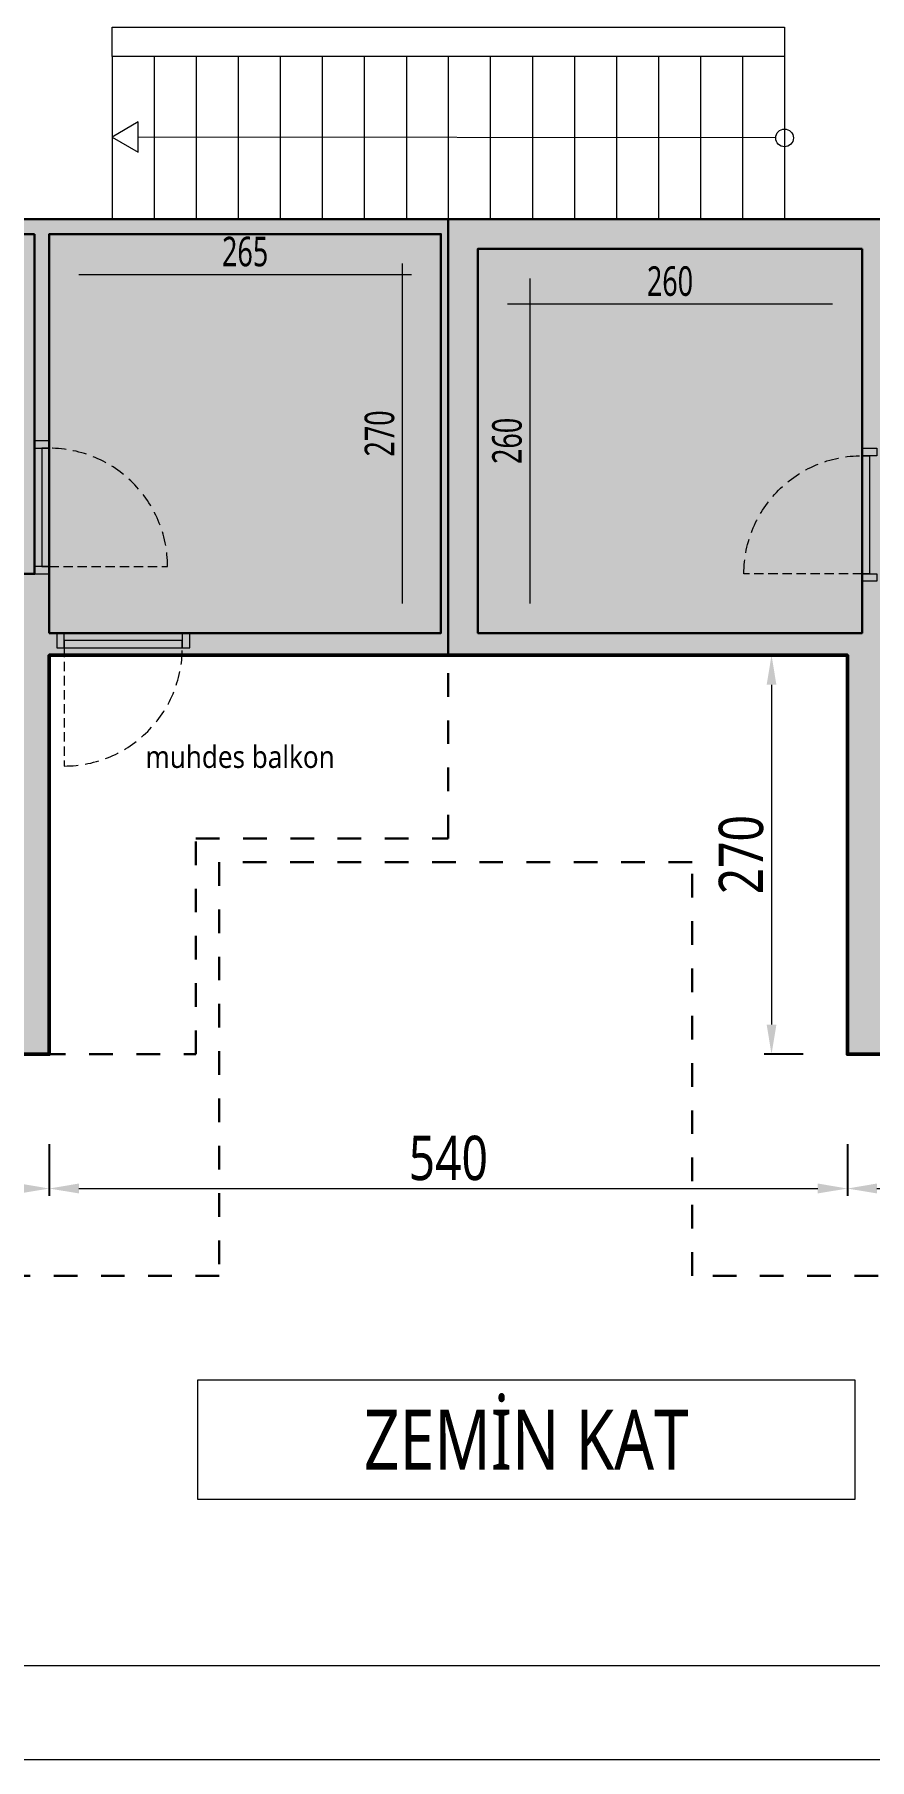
# Model space of a CAD drawing. Header units: metres. Extents: x 41905 to 73816, y -45641 to -42980.
# Drawn here: x 58440 to 59005, y -45641 to -44474 of the extents above; entities that cross this region are included whole.
import ezdxf

# ---------------------------------------------------------------- set-up
doc = ezdxf.new("R2010")
doc.units = ezdxf.units.M
doc.linetypes.add('HIDDEN2', pattern=[4.7625, 3.175, -1.5875])
doc.linetypes.add('JIS_02_1.2', pattern=[64.008, 32.004, -32.004])
for name, color, linetype, lineweight, true_color in [('0A PLAN BOYAMA', 7, 'Continuous', 13, 0xffdf7f), ('A YAZDIRMA', 7, 'Continuous', 13, 0x848484), ('A ÖLÇÜ DIŞ', 1, 'Continuous', 13, 0xff0000)]:
    doc.layers.add(name, color=color, linetype=linetype, lineweight=lineweight, true_color=true_color)
for name, color, linetype, lineweight in [('A ALAN BRÜT', 5, 'Continuous', 30), ('A ANTET', 7, 'Continuous', 13), ('A BİNA KONTUR', 4, 'Continuous', 50), ('A BİNA KONTUR KESİK', 4, 'JIS_02_1.2', 30), ('A DUVAR', 7, 'Continuous', 30), ('A KAPI', 11, 'Continuous', 13), ('A KAPI KESİK', 11, 'HIDDEN2', 13), ('A MERDİVEN', 3, 'Continuous', 13), ('A YAZI', 7, 'Continuous', 13)]:
    doc.layers.add(name, color=color, linetype=linetype, lineweight=lineweight)
doc.styles.add('HİB Segoe Bold', font='segoeuib.ttf', dxfattribs={"width": 0.8})
doc.styles.add('HİB SEGOE Normal .7', font='segoeui.ttf', dxfattribs={"width": 0.7})
doc.styles.add('HİB SEGOE Normal .9', font='segoeui.ttf', dxfattribs={"width": 0.9})
doc.styles.add('HİB Segoe Semilight .7', font='segoeuisl.ttf', dxfattribs={"width": 0.7})
doc.dimstyles.new('HİB New', dxfattribs={"dimtxt": 12, "dimasz": 18, "dimexe": 5, "dimexo": 30, "dimgap": 5, "dimtad": 1, "dimdec": 0, "dimzin": 0, "dimdsep": 46, "dimtxsty": 'HİB Segoe Semilight .7', "dimcen": 0.09, "dimclrd": 256, "dimclre": 256, "dimclrt": 256, "dimadec": 0, "dimazin": 0, "dimtfac": 1, "dimtdec": 4, "dimtix": 1, "dimtofl": 0, "dimtmove": 0, "dimatfit": 3, "dimfxl": 30, "dimfxlon": 1, "dimtvp": 1, "dimtolj": 1, "dimtzin": 0, "dimlwd": -1, "dimlwe": -3, "dimarcsym": 0})

# ---------------------------------------------------------------- blocks, each defined once
blk = doc.blocks.new('safsafsaf')
at = {"layer": 'A ANTET', "linetype": 'ByBlock', "ltscale": 100}
blk.add_lwpolyline([(52997.3, -40674.5), (49168, -40674.5), (49168, -37858.9), (52997.3, -37858.9)], close=True, dxfattribs=at)
at = {"layer": 'A YAZDIRMA', "linetype": 'ByBlock', "ltscale": 100}
blk.add_lwpolyline([(53278.8, -40744.9), (53278.8, -37788.5), (49097.6, -37788.5), (49097.6, -40744.9)], close=True, dxfattribs=at)
blk = doc.blocks.new('*D17994')
at = {"layer": 'A ÖLÇÜ DIŞ', "lineweight": -3, "ltscale": 0.5}
for p, q in [((58439.6, -44639.9), (58439.6, -44674.9)), ((58334.6, -44676.4), (58334.6, -44674.9))]:
    blk.add_line(p, q, dxfattribs=at)
at = {"layer": 'A ÖLÇÜ DIŞ', "ltscale": 0.5}
blk.add_line((58354.6, -44669.9), (58419.6, -44669.9), dxfattribs=at)
at = {"layer": 'A ÖLÇÜ DIŞ'}
for points in [[(58354.6, -44666.6), (58354.6, -44673.2), (58334.6, -44669.9)], [(58419.6, -44673.2), (58419.6, -44666.6), (58439.6, -44669.9)]]:
    blk.add_solid(points, dxfattribs=at)
at = {"layer": 'Defpoints', "color": 0}
for p in [(58439.6, -44608.5), (58334.6, -44646.4), (58439.6, -44669.9)]:
    blk.add_point(p, dxfattribs=at)
at = {"layer": 'A ÖLÇÜ DIŞ', "ltscale": 0.5, "insert": (58387.1, -44654.5), "char_height": 20, "attachment_point": 5, "style": 'HİB SEGOE Normal .7'}
blk.add_mtext('\\A1;105', dxfattribs=at)
blk = doc.blocks.new('*D17995')
at = {"layer": 'A ÖLÇÜ DIŞ', "lineweight": -3, "ltscale": 0.5}
for p, q in [((58409.6, -44608.5), (58418.2, -44608.5)), ((58409.6, -44838.5), (58418.2, -44838.5))]:
    blk.add_line(p, q, dxfattribs=at)
at = {"layer": 'A ÖLÇÜ DIŞ', "ltscale": 0.5}
blk.add_line((58423.2, -44628.5), (58423.2, -44818.5), dxfattribs=at)
at = {"layer": 'A ÖLÇÜ DIŞ'}
for points in [[(58426.6, -44628.5), (58419.9, -44628.5), (58423.2, -44608.5)], [(58419.9, -44818.5), (58426.6, -44818.5), (58423.2, -44838.5)]]:
    blk.add_solid(points, dxfattribs=at)
at = {"layer": 'Defpoints', "color": 0}
for p in [(58439.6, -44608.5), (58423.2, -44838.5), (58439.6, -44838.5)]:
    blk.add_point(p, dxfattribs=at)
at = {"layer": 'A ÖLÇÜ DIŞ', "ltscale": 0.5, "insert": (58407.9, -44723.5), "char_height": 20, "attachment_point": 5, "rotation": 90, "style": 'HİB SEGOE Normal .7'}
blk.add_mtext('\\A1;230', dxfattribs=at)
blk = doc.blocks.new('*D17996')
at = {"layer": 'A ÖLÇÜ DIŞ', "lineweight": -3, "ltscale": 0.5}
for p, q in [((57949.6, -44808.5), (57949.6, -44809.3)), ((58439.6, -44808.5), (58439.6, -44809.3))]:
    blk.add_line(p, q, dxfattribs=at)
at = {"layer": 'A ÖLÇÜ DIŞ', "ltscale": 0.5}
blk.add_line((58419.6, -44814.3), (57969.6, -44814.3), dxfattribs=at)
at = {"layer": 'A ÖLÇÜ DIŞ'}
for points in [[(57969.6, -44811), (57969.6, -44817.7), (57949.6, -44814.3)], [(58419.6, -44817.7), (58419.6, -44811), (58439.6, -44814.3)]]:
    blk.add_solid(points, dxfattribs=at)
at = {"layer": 'Defpoints', "color": 0}
for p in [(57949.6, -44814.3), (57949.6, -44838.5), (58439.6, -44838.5)]:
    blk.add_point(p, dxfattribs=at)
at = {"layer": 'A ÖLÇÜ DIŞ', "ltscale": 0.5, "insert": (58194.6, -44799), "char_height": 20, "attachment_point": 5, "style": 'HİB SEGOE Normal .7'}
blk.add_mtext('\\A1;490', dxfattribs=at)
blk = doc.blocks.new('*D18006')
at = {"layer": 'A ÖLÇÜ DIŞ', "lineweight": -3, "ltscale": 0.5}
for p, q in [((58739.6, -44648.5), (58739.6, -44660.8)), ((58999.6, -44648.5), (58999.6, -44660.8))]:
    blk.add_line(p, q, dxfattribs=at)
at = {"layer": 'A ÖLÇÜ DIŞ', "ltscale": 0.5}
blk.add_line((58759.6, -44655.8), (58979.6, -44655.8), dxfattribs=at)
at = {"layer": 'A ÖLÇÜ DIŞ'}
for points in [[(58759.6, -44652.5), (58759.6, -44659.2), (58739.6, -44655.8)], [(58979.6, -44659.2), (58979.6, -44652.5), (58999.6, -44655.8)]]:
    blk.add_solid(points, dxfattribs=at)
at = {"layer": 'Defpoints', "color": 0}
for p in [(58739.6, -44618.5), (58999.6, -44618.5), (58999.6, -44655.8)]:
    blk.add_point(p, dxfattribs=at)
at = {"layer": 'A ÖLÇÜ DIŞ', "ltscale": 0.5, "insert": (58869.6, -44640.5), "char_height": 20, "attachment_point": 5, "style": 'HİB SEGOE Normal .7'}
blk.add_mtext('\\A1;260', dxfattribs=at)
blk = doc.blocks.new('*D18007')
at = {"layer": 'A ÖLÇÜ DIŞ', "lineweight": -3, "ltscale": 0.5}
for p, q in [((58769.6, -44618.5), (58779.8, -44618.5)), ((58769.6, -44878.5), (58779.8, -44878.5))]:
    blk.add_line(p, q, dxfattribs=at)
at = {"layer": 'A ÖLÇÜ DIŞ', "ltscale": 0.5}
blk.add_line((58774.8, -44638.5), (58774.8, -44858.5), dxfattribs=at)
at = {"layer": 'A ÖLÇÜ DIŞ'}
for points in [[(58778.1, -44638.5), (58771.4, -44638.5), (58774.8, -44618.5)], [(58771.4, -44858.5), (58778.1, -44858.5), (58774.8, -44878.5)]]:
    blk.add_solid(points, dxfattribs=at)
at = {"layer": 'Defpoints', "color": 0}
for p in [(58739.6, -44618.5), (58739.6, -44878.5), (58774.8, -44878.5)]:
    blk.add_point(p, dxfattribs=at)
at = {"layer": 'A ÖLÇÜ DIŞ', "ltscale": 0.5, "insert": (58759.4, -44748.5), "char_height": 20, "attachment_point": 5, "rotation": 90, "style": 'HİB SEGOE Normal .7'}
blk.add_mtext('\\A1;260', dxfattribs=at)
blk = doc.blocks.new('*D18009')
at = {"layer": 'A ÖLÇÜ DIŞ', "lineweight": -3, "ltscale": 0.5}
for p, q in [((58449.6, -44638.5), (58449.6, -44640.9)), ((58714.6, -44638.5), (58714.6, -44640.9))]:
    blk.add_line(p, q, dxfattribs=at)
at = {"layer": 'A ÖLÇÜ DIŞ', "ltscale": 0.5}
blk.add_line((58469.6, -44635.9), (58694.6, -44635.9), dxfattribs=at)
at = {"layer": 'A ÖLÇÜ DIŞ'}
for points in [[(58469.6, -44632.5), (58469.6, -44639.2), (58449.6, -44635.9)], [(58694.6, -44639.2), (58694.6, -44632.5), (58714.6, -44635.9)]]:
    blk.add_solid(points, dxfattribs=at)
at = {"layer": 'Defpoints', "color": 0}
for p in [(58449.6, -44608.5), (58714.6, -44608.5), (58714.6, -44635.9)]:
    blk.add_point(p, dxfattribs=at)
at = {"layer": 'A ÖLÇÜ DIŞ', "ltscale": 0.5, "insert": (58582.1, -44620.5), "char_height": 20, "attachment_point": 5, "style": 'HİB SEGOE Normal .7'}
blk.add_mtext('\\A1;265', dxfattribs=at)
blk = doc.blocks.new('*D18010')
at = {"layer": 'A ÖLÇÜ DIŞ', "lineweight": -3, "ltscale": 0.5}
for p, q in [((58684.6, -44608.5), (58683.4, -44608.5)), ((58684.6, -44878.5), (58683.4, -44878.5))]:
    blk.add_line(p, q, dxfattribs=at)
at = {"layer": 'A ÖLÇÜ DIŞ', "ltscale": 0.5}
blk.add_line((58688.4, -44628.5), (58688.4, -44858.5), dxfattribs=at)
at = {"layer": 'A ÖLÇÜ DIŞ'}
for points in [[(58691.8, -44628.5), (58685.1, -44628.5), (58688.4, -44608.5)], [(58685.1, -44858.5), (58691.8, -44858.5), (58688.4, -44878.5)]]:
    blk.add_solid(points, dxfattribs=at)
at = {"layer": 'Defpoints', "color": 0}
for p in [(58714.6, -44608.5), (58688.4, -44878.5), (58714.6, -44878.5)]:
    blk.add_point(p, dxfattribs=at)
at = {"layer": 'A ÖLÇÜ DIŞ', "ltscale": 0.5, "insert": (58673.1, -44743.5), "char_height": 20, "attachment_point": 5, "rotation": 90, "style": 'HİB SEGOE Normal .7'}
blk.add_mtext('\\A1;270', dxfattribs=at)
blk = doc.blocks.new('MER')
at = {"layer": 'A MERDİVEN'}
for p, q in [((0, 110), (0, 0)), ((28.4, 110), (28.4, 0)), ((56.9, 110), (56.9, 0)), ((85.3, 110), (85.3, 0)), ((113.7, 110), (113.7, 0)), ((142.2, 110), (142.2, 0)), ((170.6, 110), (170.6, 0)), ((199.1, 110), (199.1, 0)), ((227.5, 110), (227.5, 0)), ((255.9, 110), (255.9, 0)), ((284.4, 110), (284.4, 0)), ((312.8, 110), (312.8, 0)), ((341.2, 110), (341.2, 0)), ((369.7, 110), (369.7, 0)), ((398.1, 110), (398.1, 0)), ((426.6, 110), (426.6, 0)), ((455, 110), (455, 0)), ((449, 55), (17.7, 55.5))]:
    blk.add_line(p, q, dxfattribs=at)
for points in [[(0, 130), (455, 130), (455, 110), (0, 110)], [(0, 55.5), (17.7, 45.3), (17.7, 65.8)]]:
    blk.add_lwpolyline(points, close=True, dxfattribs=at)
blk.add_circle((455, 55), 6, dxfattribs=at)
for p in [(28.4, 110), (56.9, 110), (85.3, 110), (113.7, 110), (142.2, 110), (170.6, 110), (199.1, 110), (227.5, 110), (255.9, 110), (284.4, 110), (312.8, 110), (341.2, 110), (369.7, 110), (398.1, 110), (426.6, 110)]:
    blk.add_point(p, dxfattribs=at)
blk = doc.blocks.new('KAPI 90X10')
at = {"layer": 'A KAPI', "color": 0}
for points in [[(5, 10), (0, 10), (0, 0), (5, 0)], [(85, 5), (85, 10), (5, 10), (5, 5)], [(90, 10), (85, 10), (85, 0), (90, 0)]]:
    blk.add_lwpolyline(points, close=True, dxfattribs=at)
at = {"layer": 'A KAPI KESİK', "color": 0, "ltscale": 2}
blk.add_line((85, 10), (85, 90), dxfattribs=at)
at = {"layer": 'A KAPI KESİK', "color": 0, "ltscale": 3}
blk.add_arc((85, 10), 80, 90, 180, dxfattribs=at)
at = {"layer": 'A YAZI', "color": 0, "style": 'HİB Segoe Semilight .7', "width": 0.7}
blk.add_attdef('KAPI_NO', (76.6, 23.8), '', height=12, rotation=90, dxfattribs=at)
blk = doc.blocks.new('*D18012')
at = {"layer": 'A ÖLÇÜ DIŞ', "lineweight": -3, "ltscale": 0.5}
for p, q in [((57709.6, -45224.4), (57709.6, -45259.4)), ((58449.6, -45224.4), (58449.6, -45259.4))]:
    blk.add_line(p, q, dxfattribs=at)
at = {"layer": 'A ÖLÇÜ DIŞ', "ltscale": 0.5}
blk.add_line((57729.6, -45254.4), (58429.6, -45254.4), dxfattribs=at)
at = {"layer": 'A ÖLÇÜ DIŞ'}
for points in [[(57729.6, -45251), (57729.6, -45257.7), (57709.6, -45254.4)], [(58429.6, -45257.7), (58429.6, -45251), (58449.6, -45254.4)]]:
    blk.add_solid(points, dxfattribs=at)
at = {"layer": 'Defpoints', "color": 0}
for p in [(57709.6, -45163.5), (58449.6, -45163.5), (58449.6, -45254.4)]:
    blk.add_point(p, dxfattribs=at)
at = {"layer": 'A ÖLÇÜ DIŞ', "ltscale": 0.5, "insert": (58079.6, -45233.9), "char_height": 30, "attachment_point": 5, "style": 'HİB Segoe Bold'}
blk.add_mtext('\\A1;740', dxfattribs=at)
blk = doc.blocks.new('*D18013')
at = {"layer": 'A ÖLÇÜ DIŞ', "lineweight": -3, "ltscale": 0.5}
for p, q in [((58449.6, -45224.4), (58449.6, -45259.4)), ((58989.6, -45224.4), (58989.6, -45259.4))]:
    blk.add_line(p, q, dxfattribs=at)
at = {"layer": 'A ÖLÇÜ DIŞ', "ltscale": 0.5}
blk.add_line((58469.6, -45254.4), (58969.6, -45254.4), dxfattribs=at)
at = {"layer": 'A ÖLÇÜ DIŞ'}
for points in [[(58469.6, -45251), (58469.6, -45257.7), (58449.6, -45254.4)], [(58969.6, -45257.7), (58969.6, -45251), (58989.6, -45254.4)]]:
    blk.add_solid(points, dxfattribs=at)
at = {"layer": 'Defpoints', "color": 0}
for p in [(58449.6, -45163.5), (58989.6, -45163.5), (58989.6, -45254.4)]:
    blk.add_point(p, dxfattribs=at)
at = {"layer": 'A ÖLÇÜ DIŞ', "ltscale": 0.5, "insert": (58719.6, -45233.9), "char_height": 30, "attachment_point": 5, "style": 'HİB Segoe Bold'}
blk.add_mtext('\\A1;540', dxfattribs=at)
blk = doc.blocks.new('*D18014')
at = {"layer": 'A ÖLÇÜ DIŞ', "lineweight": -3, "ltscale": 0.5}
for p, q in [((58989.6, -45224.4), (58989.6, -45259.4)), ((59729.6, -45224.4), (59729.6, -45259.4))]:
    blk.add_line(p, q, dxfattribs=at)
at = {"layer": 'A ÖLÇÜ DIŞ', "ltscale": 0.5}
blk.add_line((59009.6, -45254.4), (59709.6, -45254.4), dxfattribs=at)
at = {"layer": 'A ÖLÇÜ DIŞ'}
for points in [[(59009.6, -45251), (59009.6, -45257.7), (58989.6, -45254.4)], [(59709.6, -45257.7), (59709.6, -45251), (59729.6, -45254.4)]]:
    blk.add_solid(points, dxfattribs=at)
at = {"layer": 'Defpoints', "color": 0}
for p in [(58989.6, -45163.5), (59729.6, -45163.5), (59729.6, -45254.4)]:
    blk.add_point(p, dxfattribs=at)
at = {"layer": 'A ÖLÇÜ DIŞ', "ltscale": 0.5, "insert": (59359.6, -45233.9), "char_height": 30, "attachment_point": 5, "style": 'HİB Segoe Bold'}
blk.add_mtext('\\A1;740', dxfattribs=at)
blk = doc.blocks.new('*D18021')
at = {"layer": 'A ÖLÇÜ DIŞ', "lineweight": -3, "ltscale": 0.5}
for p, q in [((58959.6, -44893.5), (58933.3, -44893.5)), ((58959.6, -45163.5), (58933.3, -45163.5))]:
    blk.add_line(p, q, dxfattribs=at)
at = {"layer": 'A ÖLÇÜ DIŞ', "ltscale": 0.5}
blk.add_line((58938.3, -44913.5), (58938.3, -45143.5), dxfattribs=at)
at = {"layer": 'A ÖLÇÜ DIŞ'}
for points in [[(58941.6, -44913.5), (58935, -44913.5), (58938.3, -44893.5)], [(58935, -45143.5), (58941.6, -45143.5), (58938.3, -45163.5)]]:
    blk.add_solid(points, dxfattribs=at)
at = {"layer": 'Defpoints', "color": 0}
for p in [(58989.6, -44893.5), (58938.3, -45163.5), (58989.6, -45163.5)]:
    blk.add_point(p, dxfattribs=at)
at = {"layer": 'A ÖLÇÜ DIŞ', "ltscale": 0.5, "insert": (58917.8, -45028.5), "char_height": 30, "attachment_point": 5, "rotation": 90, "style": 'HİB Segoe Bold'}
blk.add_mtext('\\A1;270', dxfattribs=at)

msp = doc.modelspace()

# ---------------------------------------------------------------- hatches: boundary and pattern name
at = {"layer": '0A PLAN BOYAMA', "linetype": 'ByBlock', "ltscale": 100, "true_color": 0xb3ffff, "transparency": 33554687}
h = msp.add_hatch(color=131, dxfattribs=at)
h.dxf.hatch_style = 1
h.paths.add_polyline_path([(57709.6, -45163.5), (57709.6, -44473.5), (58341.6, -44473.5), (58341.6, -44598.5), (58719.6, -44598.5), (58719.6, -44893.5), (58449.6, -44893.5), (58449.6, -45163.5)])
at = {"layer": '0A PLAN BOYAMA', "linetype": 'ByBlock', "ltscale": 100, "true_color": 0xebffae, "transparency": 33554687}
h = msp.add_hatch(color=61, dxfattribs=at)
h.dxf.hatch_style = 1
h.paths.add_polyline_path([(59729.6, -45163.5), (59729.6, -44473.5), (59104.6, -44473.5), (59104.6, -44598.5), (58719.6, -44598.5), (58719.6, -44893.5), (58989.6, -44893.5), (58989.6, -45163.5)])

# ---------------------------------------------------------------- linework, layer by layer
at = {"layer": 'A ALAN BRÜT', "ltscale": 0.5}
for points in [[(58774.6, -44093.5), (58774.6, -44348.5), (58341.6, -44348.5), (58341.6, -44473.5), (58341.6, -44598.5), (58719.6, -44598.5), (59104.6, -44598.5), (59104.6, -44473.5), (59104.6, -44473.5), (59104.6, -44343.5), (58984.6, -44343.5), (58984.6, -44093.5)], [(57709.6, -45163.5), (57709.6, -44473.5), (58341.6, -44473.5), (58341.6, -44598.5), (58719.6, -44598.5), (58719.6, -44893.5), (58449.6, -44893.5), (58449.6, -45163.5)], [(59729.6, -45163.5), (59729.6, -44473.5), (59104.6, -44473.5), (59104.6, -44598.5), (58719.6, -44598.5), (58719.6, -44893.5), (58989.6, -44893.5), (58989.6, -45163.5)]]:
    msp.add_lwpolyline(points, close=True, dxfattribs=at)
at = {"layer": 'A BİNA KONTUR', "ltscale": 0.5}
msp.add_lwpolyline([(57709.6, -43793.5), (58454.6, -43793.5), (58454.6, -44093.5), (58984.6, -44093.5), (58984.6, -43793.5), (59729.6, -43793.5), (59729.6, -45163.5), (58989.6, -45163.5), (58989.6, -44893.5), (58449.6, -44893.5), (58449.6, -45163.5), (57709.6, -45163.5)], close=True, dxfattribs=at)
at = {"layer": 'A BİNA KONTUR KESİK', "linetype": 'JIS_02_1.2', "ltscale": 0.5}
msp.add_lwpolyline([(57574.6, -43623.5), (58564.6, -43623.5), (58564.6, -43903.5), (58884.6, -43903.5), (58884.6, -43623.5), (59874.6, -43623.5), (59874.6, -45313.5), (58884.6, -45313.5), (58884.6, -45033.5), (58564.6, -45033.5), (58564.6, -45313.5), (57574.6, -45313.5)], close=True, dxfattribs=at)
at = {"layer": 'A DUVAR', "ltscale": 0.5}
for points in [[(58439.6, -44608.5), (58439.6, -44838.5), (57949.6, -44838.5), (57949.6, -44723.5), (58139.6, -44723.5), (58139.6, -44638.5), (58334.6, -44638.5), (58334.6, -44608.5)], [(58449.6, -44878.5), (58449.6, -44608.5), (58714.6, -44608.5), (58714.6, -44878.5)], [(58999.6, -44618.5), (58999.6, -44878.5), (58739.6, -44878.5), (58739.6, -44618.5)]]:
    msp.add_lwpolyline(points, close=True, dxfattribs=at)
at = {"layer": 'A DUVAR', "linetype": 'JIS_02_1.2', "ltscale": 0.5}
msp.add_lwpolyline([(58444.6, -45163.5), (58548.7, -45163.5), (58548.7, -45017.6), (58719.6, -45017.6), (58719.6, -44893.5)], dxfattribs=at)

# ---------------------------------------------------------------- block references
at = {"layer": 'A ANTET', "ltscale": 0.5, "xscale": 0.8999999999999999, "yscale": 0.8999999999999999, "zscale": 0.8999999999999999}
msp.add_blockref('safsafsaf', (12769.9, -8970.3), dxfattribs=at)
at = {"layer": 'A DUVAR', "ltscale": 0.5}
msp.add_blockref('MER', (58492.1, -44598.5), dxfattribs=at)
at = {"layer": 'A KAPI', "ltscale": 100}
for p, rotation in [((58439.6, -44748.5), 270), ((58544.6, -44878.5), 180)]:
    msp.add_blockref('KAPI 90X10', p, dxfattribs=dict(at, rotation=rotation))
at = {"layer": 'A KAPI', "ltscale": 100, "xscale": -1, "rotation": 89.9999999999999}
msp.add_blockref('KAPI 90X10', (59009.6, -44753.5), dxfattribs=at)

# ---------------------------------------------------------------- texts
at = {"layer": 'A YAZI', "ltscale": 100, "insert": (58578.7, -44970), "char_height": 15, "width": 136.235, "attachment_point": 8, "style": 'HİB SEGOE Normal .9'}
msp.add_mtext('muhdes balkon', dxfattribs=at)
at = {"layer": 'A YAZI', "ltscale": 100, "insert": (58570.4, -45444.6), "char_height": 40.5, "width": 403.962, "attachment_point": 7, "style": 'HİB Segoe Bold', "bg_fill": 16}
msp.add_mtext('\\pxqc;ZEMİN KAT', dxfattribs=at)

# ---------------------------------------------------------------- dimensions: what is measured, and where the dimension line sits
at = {"layer": 'A ÖLÇÜ DIŞ', "ltscale": 0.5}
for base, p1, p2, override, picture, middle in [((58439.6, -44669.9), (58334.6, -44646.4), (58439.6, -44608.5), {"dimtxt": 20, "dimasz": 20, "dimtxsty": 'HİB SEGOE Normal .7'}, '*D17994', (58387.1, -44654.5)), ((58714.6, -44635.9), (58449.6, -44608.5), (58714.6, -44608.5), {"dimtxt": 20, "dimasz": 20, "dimtxsty": 'HİB SEGOE Normal .7'}, '*D18009', (58582.1, -44620.5)), ((58999.6, -44655.8), (58739.6, -44618.5), (58999.6, -44618.5), {"dimtxt": 20, "dimasz": 20, "dimtxsty": 'HİB SEGOE Normal .7'}, '*D18006', (58869.6, -44640.5)), ((57949.6, -44814.3), (58439.6, -44838.5), (57949.6, -44838.5), {"dimtxt": 20, "dimasz": 20, "dimtxsty": 'HİB SEGOE Normal .7'}, '*D17996', (58194.6, -44799)), ((58449.6, -45254.4), (57709.6, -45163.5), (58449.6, -45163.5), {"dimtxt": 30, "dimasz": 20, "dimtxsty": 'HİB Segoe Bold'}, '*D18012', (58079.6, -45233.9)), ((58989.6, -45254.4), (58449.6, -45163.5), (58989.6, -45163.5), {"dimtxt": 30, "dimasz": 20, "dimtxsty": 'HİB Segoe Bold'}, '*D18013', (58719.6, -45233.9)), ((59729.6, -45254.4), (58989.6, -45163.5), (59729.6, -45163.5), {"dimtxt": 30, "dimasz": 20, "dimtxsty": 'HİB Segoe Bold'}, '*D18014', (59359.6, -45233.9))]:
    dim = msp.add_linear_dim(base=base, p1=p1, p2=p2, dimstyle='HİB New', override=override, dxfattribs=at)
    dim.commit()
    dim.dimension.update_dxf_attribs({"geometry": picture, "text_midpoint": middle})
for base, p1, p2, override, picture, middle in [((58423.2, -44838.5), (58439.6, -44608.5), (58439.6, -44838.5), {"dimtxt": 20, "dimasz": 20, "dimtxsty": 'HİB SEGOE Normal .7'}, '*D17995', (58407.9, -44723.5)), ((58688.4, -44878.5), (58714.6, -44608.5), (58714.6, -44878.5), {"dimtxt": 20, "dimasz": 20, "dimtxsty": 'HİB SEGOE Normal .7'}, '*D18010', (58673.1, -44743.5)), ((58774.8, -44878.5), (58739.6, -44618.5), (58739.6, -44878.5), {"dimtxt": 20, "dimasz": 20, "dimtxsty": 'HİB SEGOE Normal .7'}, '*D18007', (58759.4, -44748.5)), ((58938.3, -45163.5), (58989.6, -44893.5), (58989.6, -45163.5), {"dimtxt": 30, "dimasz": 20, "dimtxsty": 'HİB Segoe Bold'}, '*D18021', (58917.8, -45028.5))]:
    dim = msp.add_linear_dim(base=base, p1=p1, p2=p2, angle=90, dimstyle='HİB New', override=override, dxfattribs=at)
    dim.commit()
    dim.dimension.update_dxf_attribs({"geometry": picture, "text_midpoint": middle})

doc.saveas('drawing.dxf')
